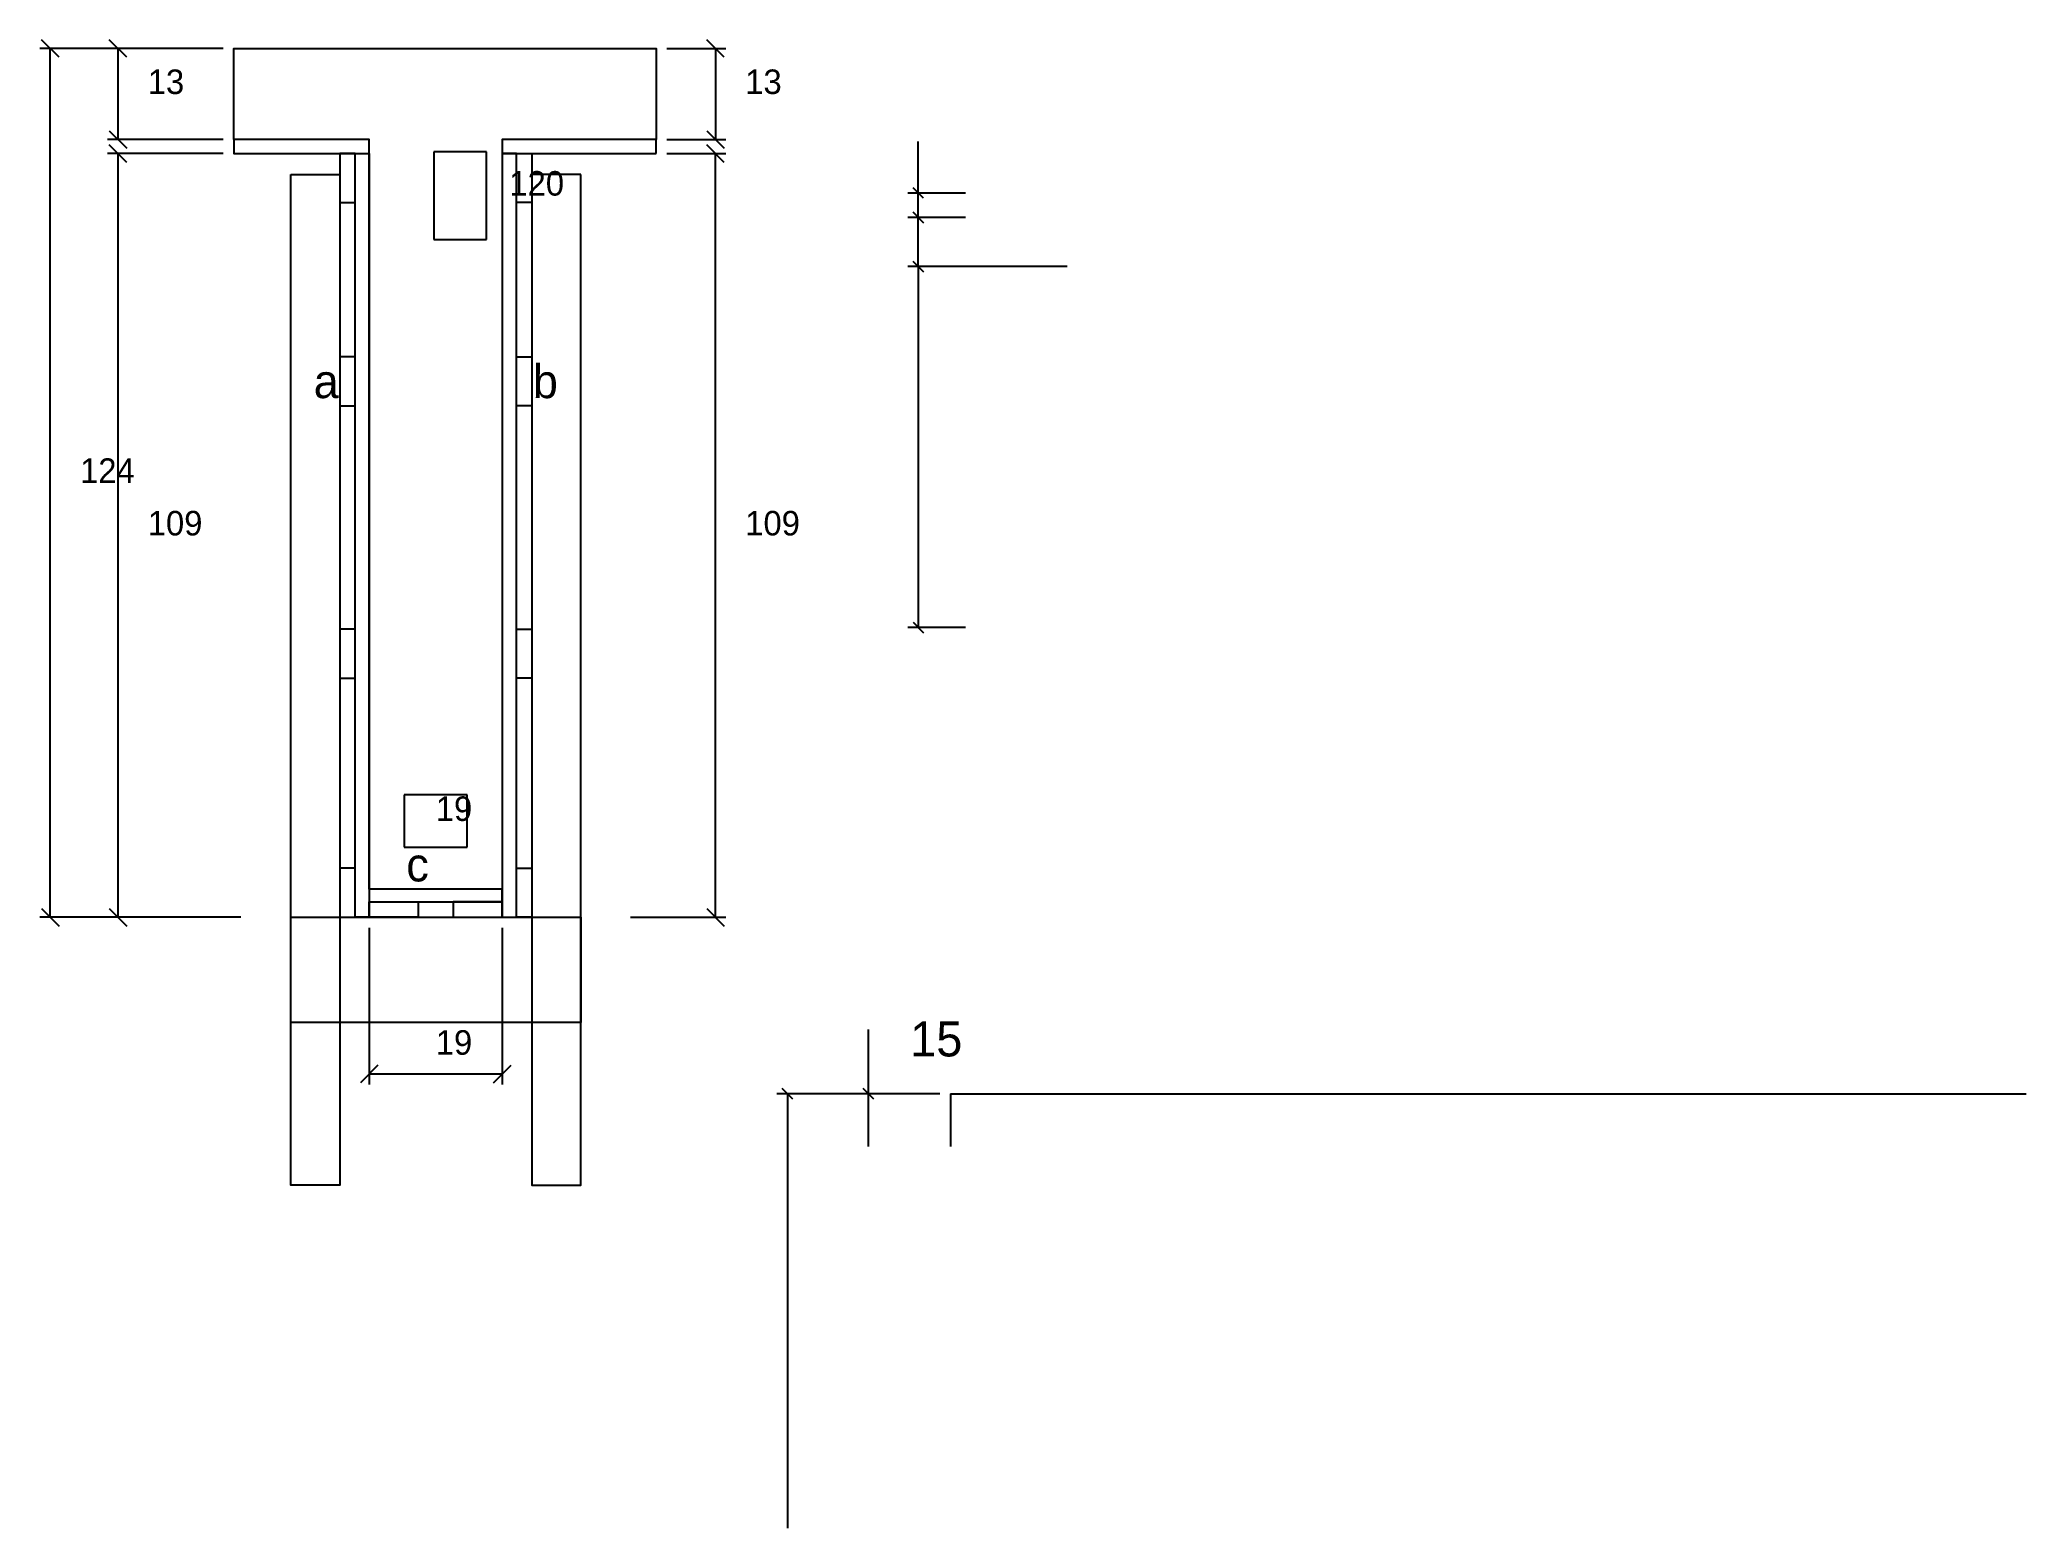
# Model space of a CAD drawing. Extents: x -29 to 538, y -381 to 44.
import ezdxf

# ---------------------------------------------------------------- set-up
doc = ezdxf.new("R2010")
doc.units = 0
for name, color, linetype in [('CONCRETO', 251, 'Continuous'), ('COTA', 241, 'Continuous'), ('Cota Seção (2x)', 241, 'Continuous'), ('detalhes', 7, 'Continuous'), ('Madeira', 126, 'Continuous'), ('Painéis', 200, 'Continuous'), ('SARR_3.5x7', 81, 'Continuous')]:
    doc.layers.add(name, color=color, linetype=linetype)

msp = doc.modelspace()

# ---------------------------------------------------------------- linework, layer by layer
at = {"layer": 'CONCRETO', "color": 251}
msp.add_lwpolyline([(26.863, 15.25), (26.863, 41.25), (147.444, 41.25), (147.444, 15.25), (103.5, 15.25), (103.5, -198.75), (65.5, -198.75), (65.5, 15.25), (26.863, 15.25)], dxfattribs=at)
at = {"layer": 'COTA', "color": 4}
for p, q in [((23.863, 41.25), (-28.513, 41.25)), ((-25.513, -206.75), (-25.513, 41.25)), ((23.863, 41.25), (-9.194, 41.25)), ((-6.194, 41.25), (-6.194, 15.25)), ((150.444, 41.25), (167.315, 41.25)), ((164.315, 41.25), (164.315, 15.25)), ((23.863, 15.25), (-9.194, 15.25)), ((150.444, 15.25), (167.315, 15.25)), ((222.202, -0.015), (222.202, 14.716)), ((23.863, 11.25), (-9.194, 11.25)), ((-6.194, 11.25), (-6.194, -206.75)), ((150.444, 11.25), (167.315, 11.25)), ((164.315, -206.75), (164.315, 11.25)), ((235.668, -0.015), (219.202, -0.015)), ((222.202, -7.015), (222.202, -0.015)), ((235.668, -7.015), (219.202, -7.015)), ((235.668, -7.015), (219.202, -7.015)), ((222.202, -21.015), (222.202, -7.015)), ((264.668, -21.015), (219.202, -21.015)), ((264.668, -21.015), (219.202, -21.015)), ((222.202, -21.015), (222.202, -124.015)), ((235.668, -124.015), (219.202, -124.015)), ((28.9, -206.75), (-28.513, -206.75)), ((28.9, -206.75), (-9.194, -206.75)), ((65.5, -209.75), (65.5, -254.477)), ((103.5, -209.75), (103.5, -254.477)), ((140.1, -206.75), (167.315, -206.75)), ((208.016, -257.155), (208.016, -238.784)), ((65.5, -251.477), (103.5, -251.477)), ((228.393, -257.155), (181.884, -257.155)), ((184.884, -257.155), (184.884, -381.155)), ((228.393, -257.155), (205.016, -257.155)), ((208.016, -272.155), (208.016, -257.155))]:
    msp.add_line(p, q, dxfattribs=at)
at = {"layer": 'COTA'}
for p, q in [((223.702, -1.515), (220.702, 1.485)), ((220.702, -5.515), (223.702, -8.515)), ((223.702, -8.515), (220.702, -5.515)), ((220.702, -19.515), (223.702, -22.515)), ((223.702, -22.515), (220.702, -19.515)), ((220.702, -122.515), (223.702, -125.515)), ((186.384, -258.655), (183.384, -255.655)), ((209.516, -258.655), (206.516, -255.655))]:
    msp.add_line(p, q, dxfattribs=at)
at = {"layer": 'COTA', "color": 241}
for q in [(538.393, -257.155), (231.393, -272.155)]:
    msp.add_line((231.393, -257.155), q, dxfattribs=at)
at = {"layer": 'COTA'}
for points in [[(-23.013, 38.75), (-28.013, 43.75)], [(-3.694, 38.75), (-8.694, 43.75)], [(166.815, 38.75), (161.815, 43.75)], [(-8.694, 17.75), (-3.694, 12.75)], [(161.815, 17.75), (166.815, 12.75)], [(-3.694, 8.75), (-8.694, 13.75)], [(166.815, 8.75), (161.815, 13.75)], [(-28.013, -204.25), (-23.013, -209.25)], [(-8.694, -204.25), (-3.694, -209.25)], [(161.815, -204.25), (166.815, -209.25)], [(68, -248.977), (63, -253.977)], [(101, -253.977), (106, -248.977)]]:
    msp.add_lwpolyline(points, dxfattribs=at)
at = {"layer": 'Cota Seção (2x)', "color": 180}
for p, q in [((84, 11.75), (84, -13.25)), ((99, 11.75), (84, 11.75)), ((99, -13.25), (99, 11.75)), ((84, -13.25), (99, -13.25)), ((75.5, -171.75), (75.5, -186.75)), ((93.5, -171.75), (75.5, -171.75)), ((93.5, -186.75), (93.5, -171.75)), ((75.5, -186.75), (93.5, -186.75))]:
    msp.add_line(p, q, dxfattribs=at)
at = {"layer": 'Madeira', "color": 126}
for points in [[(57.1, -2.75), (61.5, -2.75), (61.5, 11.25), (57.1, 11.25), (57.1, -2.75)], [(111.9, -2.75), (107.5, -2.75), (107.5, 11.25), (111.9, 11.25), (111.9, -2.75)], [(57.1, -60.789), (61.5, -60.789), (61.5, -46.789), (57.1, -46.789), (57.1, -60.789)], [(111.9, -60.789), (107.5, -60.789), (107.5, -46.789), (111.9, -46.789), (111.9, -60.789)], [(57.1, -138.506), (61.5, -138.506), (61.5, -124.506), (57.1, -124.506), (57.1, -138.506)], [(111.9, -138.506), (107.5, -138.506), (107.5, -124.506), (111.9, -124.506), (111.9, -138.506)], [(57.1, -206.75), (61.5, -206.75), (61.5, -192.75), (57.1, -192.75), (57.1, -206.75)], [(111.9, -206.75), (107.5, -206.75), (107.5, -192.75), (111.9, -192.75), (111.9, -206.75)], [(65.5, -206.75), (65.5, -202.35), (79.5, -202.35), (79.5, -206.75), (65.5, -206.75)], [(103.5, -206.75), (103.5, -202.35), (89.5, -202.35), (89.5, -206.75), (103.5, -206.75)]]:
    msp.add_lwpolyline(points, dxfattribs=at)
at = {"layer": 'Painéis', "color": 200}
for points in [[(65.5, 11.25), (65.5, 15.25), (26.863, 15.25), (26.863, 11.25), (65.5, 11.25)], [(147.444, 11.25), (147.444, 15.25), (103.5, 15.25), (103.5, 11.25), (147.444, 11.25)], [(61.5, 11.25), (65.5, 11.25), (65.5, -206.75), (61.5, -206.75), (61.5, 11.25)], [(107.5, 11.25), (103.5, 11.25), (103.5, -206.75), (107.5, -206.75), (107.5, 11.25)], [(103.5, -202.35), (103.5, -198.75), (65.5, -198.75), (65.5, -202.35), (103.5, -202.35)]]:
    msp.add_lwpolyline(points, dxfattribs=at)
at = {"layer": 'SARR_3.5x7', "color": 81}
for points in [[(43.1, 5.25), (57.1, 5.25), (57.1, -283.228), (43.1, -283.228), (43.1, 5.25)], [(125.9, 5.25), (111.9, 5.25), (111.9, -283.228), (125.9, -283.228), (125.9, 5.25)], [(43.1, -206.75), (125.9, -206.75), (125.9, -236.808), (43.1, -236.808), (43.1, -206.75)]]:
    msp.add_lwpolyline(points, dxfattribs=at)

# ---------------------------------------------------------------- texts
at = {"layer": 'COTA', "color": 1}
for s, p in [('13', (2.306, 28.25)), ('13', (172.815, 28.25)), ('124', (-17.013, -82.75)), ('109', (2.306, -97.75)), ('109', (172.815, -97.75)), ('19', (84.5, -245.977))]:
    msp.add_text(s, height=7, dxfattribs=at).set_placement(p)
at = {"layer": 'COTA', "color": 240}
msp.add_text('15', height=10, dxfattribs=at).set_placement((219.906, -246.469))
at = {"layer": 'Cota Seção (2x)', "color": 1}
for s, p in [('120', (105.5, -0.75)), ('19', (84.5, -179.25))]:
    msp.add_text(s, height=7, dxfattribs=at).set_placement(p)
at = {"layer": 'detalhes', "color": 4}
for s, p in [('b', (112.214, -58.56)), ('a', (49.671, -58.549)), ('c', (76.1, -196.514))]:
    msp.add_text(s, height=9.6, dxfattribs=at).set_placement(p)

doc.saveas('drawing.dxf')
